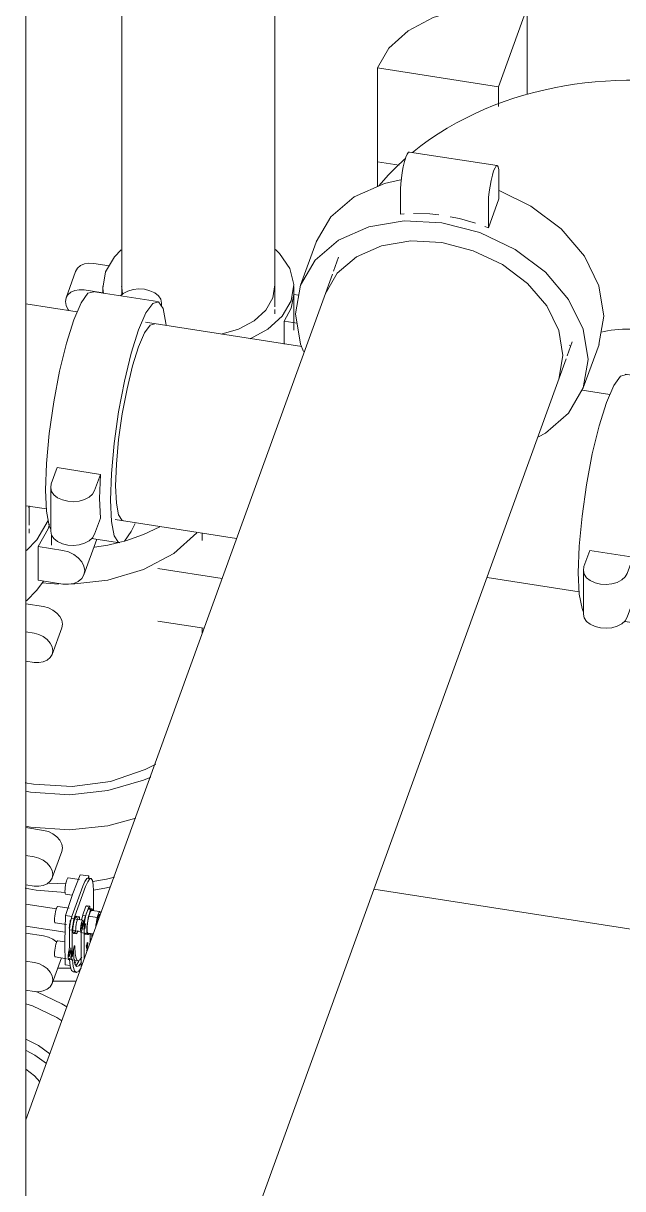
# Model space of a CAD drawing. Header units: metres. Extents: x 63 to 378, y -27 to 78.
# Drawn here: x 197.835 to 198.493, y 73.38 to 74.66 of the extents above; entities that cross this region are included whole.
import ezdxf

# ---------------------------------------------------------------- set-up
doc = ezdxf.new("R2010")
doc.units = ezdxf.units.M
for name, color, linetype, lineweight in [('A-FLOR', 7, 'Continuous', 9), ('M-EQPM', 7, 'Continuous', 18), ('P-PIPE', 7, 'Continuous', 18)]:
    doc.layers.add(name, color=color, linetype=linetype, lineweight=lineweight)

# ---------------------------------------------------------------- blocks, each defined once
blk = doc.blocks.new('Victaulic-IPS-Tee-Reducing Tee-No 20-25 - AC-V103-3D TORRE')
at = {"layer": 'P-PIPE', "color": 11, "true_color": 0xff8080}
for p, q in [((17.6665, 74.3942), (17.659, 74.3954)), ((17.9959, 74.343), (17.9394, 74.3518)), ((17.6254, 74.1789), (17.6665, 74.1725)), ((17.9394, 74.1301), (17.9621, 74.1266)), ((17.9432, 74.1086), (17.9432, 74.1297))]:
    blk.add_line(p, q, dxfattribs=at)
for points in [[(17.6422, 74.37, 0), (17.6487, 74.3852, 0), (17.6548, 74.3938, 0), (17.6601, 74.3951, 0)], [(17.6169, 74.2174, 0), (17.6177, 74.2412, 0), (17.6203, 74.2681, 0), (17.6243, 74.2964, 0), (17.6295, 74.324, 0), (17.6356, 74.3491, 0), (17.6422, 74.37, 0)], [(17.6253, 74.1789, 0), (17.6243, 74.1793, 0), (17.6203, 74.1853, 0), (17.6177, 74.1983, 0), (17.6169, 74.2174, 0)]]:
    blk.add_polyline3d(points, dxfattribs=at)
blk = doc.blocks.new('Victaulic-IPS-Rigid Coupling Style 07-W07-107 - Standard-V123-3D TORRE')
at = {"layer": 'P-PIPE', "color": 11, "true_color": 0xff8080}
for p, q in [((18.0839, 74.3542), (18.0127, 74.3653)), ((18.0886, 74.3486), (18.0886, 74.3521)), ((17.9739, 74.1719), (17.9674, 74.1541)), ((18.0213, 74.1645), (17.9739, 74.1719)), ((18.0149, 74.1467), (18.0213, 74.1645)), ((17.9668, 74.1504), (17.9668, 74.1024)), ((18.0213, 74.1165), (18.0149, 74.0987)), ((18.0117, 74.094), (18.0427, 74.0892))]:
    blk.add_line(p, q, dxfattribs=at)
for points in [[(17.9921, 74.3341, 0), (18.0001, 74.3528, 0), (18.0076, 74.3633, 0), (18.014, 74.3649, 0)], [(18.0883, 74.3493, 0), (18.0886, 74.3525, 0), (18.0876, 74.3566, 0), (18.085, 74.3604, 0), (18.081, 74.3637, 0), (18.0758, 74.3661, 0), (18.0699, 74.3676, 0), (18.0636, 74.368, 0), (18.0573, 74.3674, 0), (18.0515, 74.3657, 0), (18.0465, 74.363, 0), (18.0434, 74.3603, 0)], [(18.0935, 74.3279, 0), (18.0932, 74.3305, 0), (18.0901, 74.3464, 0), (18.0852, 74.3538, 0), (18.0788, 74.3522, 0), (18.0713, 74.3417, 0), (18.0633, 74.3231, 0)], [(17.9667, 74.1048, 0), (17.9653, 74.1081, 0), (17.9622, 74.124, 0), (17.9611, 74.1473, 0), (17.9622, 74.1765, 0), (17.9653, 74.2095, 0), (17.9702, 74.244, 0), (17.9766, 74.2778, 0), (17.9841, 74.3086, 0), (17.9921, 74.3341, 0)], [(18.0633, 74.3045, 0), (18.0698, 74.3197, 0), (18.0759, 74.3283, 0), (18.0812, 74.3296, 0)], [(18.0633, 74.3231, 0), (18.0553, 74.2975, 0), (18.0478, 74.2668, 0), (18.0414, 74.233, 0), (18.0365, 74.1984, 0), (18.0334, 74.1654, 0), (18.0323, 74.1363, 0), (18.0334, 74.1129, 0), (18.0365, 74.097, 0), (18.0414, 74.0896, 0), (18.0478, 74.0912, 0), (18.0553, 74.1017, 0), (18.0595, 74.1106, 0)], [(18.0465, 74.1135, 0), (18.0454, 74.1138, 0), (18.0414, 74.1199, 0), (18.0389, 74.1329, 0), (18.038, 74.1519, 0), (18.0389, 74.1757, 0), (18.0414, 74.2027, 0), (18.0454, 74.2309, 0), (18.0506, 74.2585, 0), (18.0567, 74.2836, 0), (18.0633, 74.3045, 0)], [(18.0213, 74.1165, 0), (18.0205, 74.1381, 0), (18.0213, 74.1645, 0)], [(17.9674, 74.1541, 0), (17.9668, 74.15, 0), (17.9678, 74.1458, 0), (17.9704, 74.142, 0), (17.9744, 74.1388, 0), (17.9796, 74.1364, 0), (17.9855, 74.1349, 0), (17.9919, 74.1345, 0), (17.9981, 74.1351, 0), (18.0039, 74.1368, 0), (18.0089, 74.1395, 0), (18.0126, 74.1428, 0), (18.0149, 74.1467, 0)], [(18.0149, 74.0987, 0), (18.0126, 74.0948, 0), (18.0089, 74.0915, 0), (18.0039, 74.0888, 0), (17.9981, 74.0871, 0), (17.9919, 74.0865, 0), (17.9855, 74.0869, 0), (17.9796, 74.0884, 0), (17.9744, 74.0908, 0), (17.9704, 74.094, 0), (17.9678, 74.0979, 0), (17.9668, 74.102, 0)]]:
    blk.add_polyline3d(points, dxfattribs=at)
blk = doc.blocks.new('Victaulic-IPS-Rigid Coupling Style 07-W07-107 - Standard-V124-3D TORRE')
at = {"layer": 'P-PIPE', "color": 11, "true_color": 0xff8080}
for p, q in [((18.6516, 74.266), (18.5975, 74.2744)), ((18.5587, 74.081), (18.5522, 74.0632)), ((18.6061, 74.0736), (18.5587, 74.081)), ((18.5997, 74.0558), (18.6061, 74.0736)), ((18.5516, 74.0595), (18.5516, 74.0115)), ((18.6061, 74.0256), (18.5997, 74.0078)), ((18.6312, 74.0226), (18.6302, 74.0229)), ((18.5974, 74.003), (18.6275, 73.9983))]:
    blk.add_line(p, q, dxfattribs=at)
for points in [[(18.6476, 74.2771, 0), (18.642, 74.2765, 0), (18.6362, 74.2747, 0), (18.6313, 74.2721, 0), (18.6282, 74.2694, 0)], [(18.5769, 74.2432, 0), (18.5849, 74.2619, 0), (18.5924, 74.2724, 0), (18.5988, 74.274, 0)], [(18.6613, 74.2589, 0), (18.6561, 74.2508, 0), (18.6481, 74.2322, 0)], [(18.6782, 74.2372, 0), (18.678, 74.2396, 0), (18.6752, 74.2544, 0)], [(18.5515, 74.0139, 0), (18.5501, 74.0172, 0), (18.547, 74.0331, 0), (18.5459, 74.0564, 0), (18.547, 74.0856, 0), (18.5501, 74.1186, 0), (18.555, 74.1531, 0), (18.5614, 74.1869, 0), (18.5689, 74.2177, 0), (18.5769, 74.2432, 0)], [(18.6481, 74.2136, 0), (18.6546, 74.2288, 0), (18.6607, 74.2374, 0), (18.666, 74.2387, 0)], [(18.6481, 74.2322, 0), (18.6401, 74.2066, 0), (18.6326, 74.1759, 0), (18.6262, 74.1421, 0), (18.6212, 74.1075, 0), (18.6182, 74.0745, 0), (18.6171, 74.0454, 0), (18.6182, 74.022, 0), (18.6212, 74.0061, 0), (18.6262, 73.9987, 0), (18.6326, 74.0003, 0), (18.6401, 74.0108, 0), (18.6443, 74.0197, 0)], [(18.6228, 74.061, 0), (18.6236, 74.0848, 0), (18.6262, 74.1118, 0), (18.6302, 74.14, 0), (18.6354, 74.1676, 0), (18.6415, 74.1927, 0), (18.6481, 74.2136, 0)], [(18.6061, 74.0256, 0), (18.6052, 74.0472, 0), (18.6061, 74.0736, 0)], [(18.5522, 74.0632, 0), (18.5516, 74.0591, 0), (18.5526, 74.0549, 0), (18.5552, 74.0511, 0), (18.5592, 74.0479, 0), (18.5644, 74.0455, 0), (18.5703, 74.044, 0), (18.5766, 74.0436, 0), (18.5829, 74.0442, 0), (18.5887, 74.0459, 0), (18.5937, 74.0486, 0), (18.5974, 74.0519, 0), (18.5997, 74.0558, 0)], [(18.5997, 74.0078, 0), (18.5974, 74.0039, 0), (18.5937, 74.0006, 0), (18.5887, 73.9979, 0), (18.5829, 73.9962, 0), (18.5766, 73.9956, 0), (18.5703, 73.996, 0), (18.5644, 73.9975, 0), (18.5592, 73.9999, 0), (18.5552, 74.0031, 0), (18.5526, 74.0069, 0), (18.5516, 74.0111, 0)]]:
    blk.add_polyline3d(points, dxfattribs=at)
blk = doc.blocks.new('Victaulic-IPS-Vic-300 MasterSeal Butterfly Valve LH - Standard-V163-3D TORRE')
at = {"layer": 'P-PIPE', "color": 11, "true_color": 0xff8080}
for p, q in [((17.9992, 73.7251), (18.0086, 73.7237)), ((17.9984, 73.7198), (17.986, 73.7217)), ((17.9903, 73.6802), (18.002, 73.7125)), ((18.0051, 73.712), (17.9933, 73.6797)), ((18.0086, 73.7237), (18.0078, 73.7217)), ((18.0109, 73.7209), (18.0078, 73.7214)), ((18.0087, 73.7206), (18.0086, 73.7237)), ((17.9832, 73.7038), (17.9905, 73.7026)), ((18.0139, 73.6854), (18.0139, 73.7075)), ((17.973, 73.6875), (17.9394, 73.6927)), ((17.9869, 73.6882), (17.9746, 73.6902)), ((18.0021, 73.6812), (18.0051, 73.6893)), ((18.0082, 73.6888), (18.0052, 73.6807)), ((18.0094, 73.6906), (18.0063, 73.6911)), ((18.012, 73.6876), (18.0089, 73.688)), ((18.01, 73.6863), (18.01, 73.6878)), ((17.983, 73.6805), (17.99, 73.6794)), ((18.002, 73.6752), (17.9897, 73.6771)), ((17.9979, 73.679), (17.9948, 73.6795)), ((18.0051, 73.6801), (18.0023, 73.6805)), ((18.0199, 73.6778), (18.0086, 73.6796)), ((18.021, 73.6846), (18.0117, 73.686)), ((17.9394, 73.6686), (17.9826, 73.6619)), ((17.9718, 73.6722), (17.9841, 73.6703)), ((17.9873, 73.6453), (17.9873, 73.6625)), ((17.9877, 73.6646), (17.9905, 73.6641)), ((17.9904, 73.662), (17.9904, 73.6448)), ((17.9914, 73.664), (18.0001, 73.6626)), ((17.9964, 73.6624), (17.9968, 73.6636)), ((17.9995, 73.6617), (18.0131, 73.6596)), ((18.0003, 73.6239), (18.0003, 73.6638)), ((18.0006, 73.6658), (18.0037, 73.6653)), ((18.0046, 73.6716), (18.0016, 73.672)), ((18.0034, 73.6696), (18.0034, 73.6324)), ((18.0078, 73.6609), (18.0131, 73.6601)), ((17.9826, 73.6515), (17.9746, 73.6527)), ((17.9919, 73.6607), (17.995, 73.6602)), ((18.0045, 73.6598), (18.0076, 73.6593)), ((18.0075, 73.6508), (18.0059, 73.6467)), ((18.0069, 73.6504), (18.0069, 73.6421)), ((18.01, 73.6509), (18.01, 73.6601)), ((18.01, 73.6548), (18.0114, 73.6546)), ((18.0121, 73.6589), (18.0119, 73.6566)), ((18.0069, 73.6419), (18.0056, 73.6421)), ((17.9718, 73.6348), (17.9841, 73.6329)), ((17.9828, 73.6261), (17.9883, 73.6253)), ((17.9863, 73.6322), (17.9894, 73.6317)), ((17.9933, 73.6311), (17.9924, 73.632)), ((17.9934, 73.6274), (17.9944, 73.6299)), ((17.9937, 73.631), (17.9968, 73.6305)), ((17.9917, 73.6184), (17.9948, 73.6179))]:
    blk.add_line(p, q, dxfattribs=at)
for points in [[(17.983, 73.6805, 0), (17.9911, 73.7044, 0), (17.9992, 73.7251, 0)], [(17.9831, 73.7038, 0), (17.9828, 73.7043, 0), (17.9826, 73.7054, 0), (17.9825, 73.707, 0), (17.9826, 73.7089, 0), (17.9828, 73.7112, 0), (17.9831, 73.7135, 0), (17.9836, 73.7158, 0), (17.9841, 73.7179, 0), (17.9846, 73.7196, 0)], [(17.9846, 73.7196, 0), (17.9852, 73.7209, 0), (17.9857, 73.7216, 0), (17.9861, 73.7217, 0)], [(18.002, 73.7125, 0), (18.0043, 73.7178, 0), (18.0064, 73.7208, 0), (18.0082, 73.7213, 0)], [(18.0139, 73.7075, 0), (18.0136, 73.7141, 0), (18.0127, 73.7187, 0), (18.0113, 73.7208, 0), (18.0095, 73.7203, 0), (18.0074, 73.7173, 0), (18.0051, 73.712, 0)], [(17.9717, 73.6722, 0), (17.9714, 73.6727, 0), (17.9711, 73.6738, 0), (17.9711, 73.6754, 0), (17.9711, 73.6774, 0), (17.9714, 73.6796, 0), (17.9717, 73.682, 0), (17.9721, 73.6842, 0), (17.9726, 73.6863, 0), (17.9732, 73.6881, 0)], [(17.9732, 73.6881, 0), (17.9737, 73.6893, 0), (17.9742, 73.69, 0), (17.9747, 73.6901, 0)], [(18.0051, 73.6893, 0), (18.0055, 73.6904, 0), (18.006, 73.691, 0), (18.0064, 73.6911, 0), (18.0067, 73.6906, 0), (18.0068, 73.6897, 0)], [(18.0067, 73.6847, 0), (18.0075, 73.6867, 0), (18.0083, 73.6878, 0), (18.009, 73.688, 0), (18.0096, 73.6872, 0)], [(18.01, 73.6878, 0), (18.0099, 73.6892, 0), (18.0097, 73.6902, 0), (18.0095, 73.6906, 0), (18.0091, 73.6905, 0), (18.0086, 73.6899, 0), (18.0082, 73.6888, 0)], [(18.0129, 73.6854, 0), (18.0126, 73.6867, 0), (18.0121, 73.6875, 0), (18.0114, 73.6874, 0), (18.0106, 73.6862, 0), (18.0098, 73.6842, 0)], [(17.9828, 73.6261, 0), (17.9824, 73.6519, 0), (17.983, 73.6805, 0)], [(17.9873, 73.6657, 0), (17.9872, 73.6668, 0), (17.9873, 73.6682, 0), (17.9874, 73.6697, 0), (17.9877, 73.6714, 0), (17.988, 73.673, 0), (17.9883, 73.6744, 0), (17.9887, 73.6756, 0)], [(17.9873, 73.6625, 0), (17.9874, 73.6653, 0), (17.9877, 73.6684, 0), (17.9882, 73.6717, 0), (17.9888, 73.6749, 0), (17.9895, 73.6778, 0), (17.9903, 73.6802, 0)], [(17.9933, 73.6629, 0), (17.9928, 73.6616, 0), (17.9922, 73.6608, 0), (17.9918, 73.6607, 0), (17.9914, 73.6613, 0), (17.9912, 73.6624, 0), (17.9911, 73.664, 0), (17.9912, 73.6661, 0), (17.9914, 73.6685, 0), (17.9918, 73.6709, 0), (17.9922, 73.6733, 0), (17.9928, 73.6755, 0), (17.9933, 73.6773, 0)], [(17.9933, 73.6797, 0), (17.9926, 73.6773, 0), (17.9919, 73.6744, 0), (17.9914, 73.6716, 0)], [(17.9933, 73.6773, 0), (17.9939, 73.6786, 0), (17.9944, 73.6794, 0), (17.9949, 73.6795, 0), (17.9953, 73.679, 0), (17.9955, 73.6778, 0)], [(17.9964, 73.6768, 0), (17.9959, 73.675, 0), (17.9953, 73.6728, 0), (17.9949, 73.6704, 0), (17.9945, 73.668, 0), (17.9943, 73.6656, 0), (17.9942, 73.6636, 0), (17.9943, 73.6619, 0), (17.9945, 73.6608, 0), (17.9949, 73.6603, 0), (17.9953, 73.6604, 0), (17.9959, 73.6611, 0), (17.9964, 73.6624, 0)], [(17.9986, 73.6757, 0), (17.9986, 73.6774, 0), (17.9983, 73.6785, 0), (17.998, 73.679, 0), (17.9975, 73.6789, 0), (17.997, 73.6782, 0), (17.9964, 73.6768, 0)], [(18.0011, 73.6737, 0), (18.0007, 73.6725, 0), (18.0003, 73.671, 0), (18, 73.6694, 0), (17.9998, 73.6678, 0), (17.9997, 73.6662, 0), (17.9996, 73.6649, 0), (17.9997, 73.6638, 0), (17.9998, 73.663, 0), (18, 73.6627, 0), (18.0003, 73.6627, 0), (18.0007, 73.6632, 0), (18.0011, 73.6641, 0)], [(18.0008, 73.6758, 0), (18.0012, 73.6778, 0), (18.0017, 73.6797, 0), (18.0021, 73.6812, 0)], [(18.0011, 73.6641, 0), (18.0014, 73.6653, 0), (18.0018, 73.6668, 0), (18.0021, 73.6684, 0), (18.0023, 73.67, 0), (18.0025, 73.6716, 0), (18.0025, 73.673, 0), (18.0025, 73.6741, 0), (18.0023, 73.6748, 0), (18.0021, 73.6752, 0), (18.0018, 73.6751, 0), (18.0014, 73.6746, 0), (18.0011, 73.6737, 0)], [(18.0058, 73.6611, 0), (18.005, 73.66, 0), (18.0044, 73.6599, 0), (18.0038, 73.6606, 0), (18.0035, 73.6623, 0), (18.0034, 73.6648, 0), (18.0035, 73.6679, 0), (18.0038, 73.6714, 0), (18.0044, 73.6751, 0), (18.005, 73.6787, 0), (18.0058, 73.682, 0), (18.0067, 73.6847, 0)], [(18.0052, 73.6807, 0), (18.0048, 73.6792, 0), (18.0043, 73.6774, 0), (18.0039, 73.6754, 0), (18.0036, 73.6733, 0), (18.0035, 73.6714, 0), (18.0034, 73.6696, 0)], [(18.0098, 73.6842, 0), (18.0089, 73.6815, 0), (18.0081, 73.6783, 0), (18.0075, 73.6746, 0), (18.0069, 73.671, 0), (18.0066, 73.6675, 0), (18.0065, 73.6643, 0), (18.0066, 73.6619, 0), (18.0069, 73.6602, 0), (18.0075, 73.6594, 0), (18.0081, 73.6595, 0), (18.0089, 73.6607, 0)], [(18.0073, 73.6716, 0), (18.0077, 73.6745, 0), (18.0083, 73.6777, 0), (18.009, 73.6806, 0), (18.0098, 73.683, 0)], [(18.0098, 73.683, 0), (18.0105, 73.6848, 0), (18.0113, 73.6858, 0), (18.0119, 73.686, 0)], [(18.0191, 73.6816, 0), (18.0183, 73.6792, 0), (18.0176, 73.6763, 0), (18.017, 73.6731, 0), (18.0165, 73.6698, 0), (18.0163, 73.6681, 0)], [(18.0171, 73.6704, 0), (18.0175, 73.6728, 0), (18.018, 73.6752, 0), (18.0185, 73.6774, 0), (18.0191, 73.6792, 0)], [(18.0216, 73.6838, 0), (18.0211, 73.6845, 0), (18.0205, 73.6844, 0), (18.0198, 73.6834, 0), (18.0191, 73.6816, 0)], [(18.0191, 73.6792, 0), (18.0196, 73.6805, 0), (18.0202, 73.6813, 0), (18.0206, 73.6814, 0)], [(17.9913, 73.6712, 0), (17.9908, 73.6679, 0), (17.9905, 73.6648, 0), (17.9904, 73.662, 0)], [(18.0011, 73.6665, 0), (18.0009, 73.6661, 0), (18.0007, 73.6658, 0), (18.0005, 73.6658, 0), (18.0004, 73.666, 0), (18.0004, 73.6663, 0), (18.0003, 73.6669, 0), (18.0004, 73.6676, 0), (18.0004, 73.6684, 0), (18.0005, 73.6692, 0), (18.0007, 73.67, 0), (18.0009, 73.6707, 0), (18.0011, 73.6713, 0)], [(18.0011, 73.6713, 0), (18.0013, 73.6718, 0), (18.0014, 73.672, 0), (18.0016, 73.672, 0), (18.0017, 73.6719, 0), (18.0018, 73.6715, 0), (18.0018, 73.6709, 0), (18.0018, 73.6702, 0), (18.0017, 73.6695, 0), (18.0016, 73.6686, 0), (18.0014, 73.6678, 0), (18.0013, 73.6671, 0), (18.0011, 73.6665, 0)], [(18.0042, 73.6708, 0), (18.004, 73.6702, 0), (18.0038, 73.6695, 0), (18.0036, 73.6687, 0), (18.0035, 73.6679, 0), (18.0034, 73.6671, 0), (18.0034, 73.6664, 0), (18.0034, 73.6659, 0), (18.0035, 73.6655, 0), (18.0036, 73.6653, 0), (18.0038, 73.6653, 0), (18.004, 73.6656, 0), (18.0042, 73.666, 0)], [(18.0042, 73.666, 0), (18.0043, 73.6666, 0), (18.0045, 73.6674, 0), (18.0047, 73.6682, 0), (18.0048, 73.669, 0), (18.0049, 73.6698, 0), (18.0049, 73.6705, 0), (18.0049, 73.671, 0), (18.0048, 73.6714, 0), (18.0047, 73.6716, 0), (18.0045, 73.6715, 0), (18.0043, 73.6713, 0), (18.0042, 73.6708, 0)], [(18.0077, 73.6609, 0), (18.0072, 73.6616, 0), (18.007, 73.6632, 0), (18.0069, 73.6654, 0), (18.007, 73.6681, 0), (18.0072, 73.6712, 0)], [(17.9717, 73.6348, 0), (17.9714, 73.6353, 0), (17.9711, 73.6364, 0), (17.9711, 73.638, 0), (17.9711, 73.6399, 0), (17.9714, 73.6422, 0), (17.9717, 73.6445, 0), (17.9721, 73.6468, 0), (17.9726, 73.6489, 0), (17.9732, 73.6506, 0)], [(17.9732, 73.6506, 0), (17.9737, 73.6519, 0), (17.9742, 73.6526, 0), (17.9747, 73.6527, 0)], [(18.0067, 73.6451, 0), (18.0065, 73.6447, 0), (18.0063, 73.6444, 0), (18.0062, 73.6444, 0), (18.0061, 73.6446, 0), (18.006, 73.645, 0), (18.006, 73.6455, 0), (18.006, 73.6462, 0), (18.0061, 73.647, 0), (18.0062, 73.6478, 0), (18.0063, 73.6486, 0), (18.0065, 73.6493, 0), (18.0067, 73.6499, 0)], [(18.0067, 73.6499, 0), (18.0069, 73.6504, 0), (18.0071, 73.6506, 0), (18.0072, 73.6507, 0), (18.0073, 73.6505, 0), (18.0074, 73.6501, 0), (18.0074, 73.6496, 0), (18.0074, 73.6489, 0), (18.0073, 73.6481, 0), (18.0072, 73.6473, 0), (18.0071, 73.6465, 0), (18.0069, 73.6457, 0), (18.0067, 73.6451, 0)], [(18.0109, 73.6539, 0), (18.0104, 73.6525, 0), (18.0098, 73.6518, 0)], [(17.9869, 73.6328, 0), (17.9866, 73.6323, 0), (17.9863, 73.6322, 0), (17.9861, 73.6325, 0), (17.9859, 73.6332, 0), (17.9859, 73.6343, 0), (17.9859, 73.6356, 0), (17.986, 73.6371, 0), (17.9862, 73.6387, 0), (17.9865, 73.6402, 0), (17.9868, 73.6417, 0)], [(17.9873, 73.6409, 0), (17.9871, 73.6403, 0), (17.987, 73.6395, 0), (17.9868, 73.6387, 0), (17.9867, 73.6379, 0), (17.9866, 73.6371, 0), (17.9866, 73.6365, 0), (17.9866, 73.6359, 0), (17.9867, 73.6355, 0), (17.9868, 73.6354, 0), (17.987, 73.6354, 0), (17.9871, 73.6356, 0), (17.9873, 73.6361, 0)], [(17.9868, 73.6417, 0), (17.987, 73.6424, 0), (17.9871, 73.6432, 0), (17.9872, 73.644, 0), (17.9873, 73.6447, 0)], [(17.9873, 73.6361, 0), (17.9875, 73.6367, 0), (17.9877, 73.6374, 0), (17.9878, 73.6382, 0), (17.988, 73.639, 0), (17.988, 73.6398, 0), (17.9881, 73.6405, 0), (17.988, 73.6411, 0), (17.988, 73.6414, 0), (17.9878, 73.6416, 0), (17.9877, 73.6416, 0), (17.9875, 73.6413, 0), (17.9873, 73.6409, 0)], [(17.989, 73.6448, 0), (17.9889, 73.644, 0), (17.9888, 73.6432, 0), (17.9888, 73.6425, 0)], [(17.9888, 73.6425, 0), (17.9892, 73.6337, 0), (17.9894, 73.6317, 0)], [(17.9899, 73.6412, 0), (17.9896, 73.6398, 0), (17.9893, 73.6382, 0), (17.9891, 73.6366, 0), (17.989, 73.6351, 0), (17.9889, 73.6338, 0), (17.989, 73.6328, 0), (17.9892, 73.6321, 0), (17.9894, 73.6317, 0), (17.9897, 73.6318, 0), (17.99, 73.6323, 0)], [(17.9904, 73.6356, 0), (17.9902, 73.6352, 0), (17.99, 73.6349, 0), (17.9899, 73.6349, 0), (17.9898, 73.635, 0), (17.9897, 73.6354, 0), (17.9897, 73.636, 0), (17.9897, 73.6367, 0), (17.9898, 73.6374, 0), (17.9899, 73.6383, 0), (17.99, 73.6391, 0), (17.9902, 73.6398, 0), (17.9904, 73.6404, 0)], [(17.9904, 73.6448, 0), (17.9904, 73.6442, 0), (17.9903, 73.6435, 0), (17.9902, 73.6427, 0), (17.9901, 73.6419, 0), (17.9899, 73.6412, 0)], [(17.9908, 73.637, 0), (17.9906, 73.6388, 0), (17.9903, 73.6447, 0)], [(17.9904, 73.6404, 0), (17.9906, 73.6408, 0), (17.9908, 73.6411, 0), (17.9909, 73.6411, 0), (17.991, 73.641, 0), (17.9911, 73.6406, 0), (17.9911, 73.64, 0), (17.9911, 73.6393, 0), (17.991, 73.6386, 0), (17.9909, 73.6377, 0), (17.9908, 73.6369, 0), (17.9906, 73.6362, 0), (17.9904, 73.6356, 0)], [(17.9919, 73.642, 0), (17.9919, 73.6427, 0), (17.992, 73.6435, 0), (17.9921, 73.6443, 0), (17.9922, 73.6451, 0), (17.9924, 73.6459, 0), (17.9926, 73.6465, 0), (17.9928, 73.6469, 0), (17.993, 73.6472, 0), (17.9931, 73.6472, 0), (17.9932, 73.647, 0), (17.9933, 73.6466, 0), (17.9933, 73.6461, 0)], [(18.0006, 73.6289, 0), (17.9977, 73.625, 0), (17.9953, 73.6244, 0), (17.9934, 73.6272, 0), (17.9923, 73.6332, 0), (17.9919, 73.642, 0)], [(17.9933, 73.6461, 0), (17.9937, 73.6384, 0), (17.9947, 73.6331, 0), (17.9963, 73.6306, 0), (17.9985, 73.6312, 0), (18.0009, 73.6346, 0)], [(17.9872, 73.6331, 0), (17.9871, 73.633, 0), (17.9869, 73.6328, 0)], [(17.9875, 73.6323, 0), (17.9874, 73.6327, 0), (17.9873, 73.633, 0), (17.9872, 73.6331, 0)], [(17.9933, 73.6188, 0), (17.9919, 73.6184, 0), (17.9898, 73.6201, 0), (17.9883, 73.6248, 0), (17.9875, 73.6323, 0)], [(17.99, 73.6323, 0), (17.9902, 73.6325, 0), (17.9903, 73.6326, 0)], [(17.9903, 73.6326, 0), (17.9904, 73.6325, 0), (17.9905, 73.6323, 0), (17.9906, 73.6318, 0)], [(17.9906, 73.6318, 0), (17.9914, 73.6243, 0), (17.9929, 73.6196, 0), (17.995, 73.6179, 0), (17.9976, 73.6194, 0), (18.0001, 73.623, 0)], [(17.9947, 73.6255, 0), (17.9975, 73.6294, 0), (17.9978, 73.6301, 0)]]:
    blk.add_polyline3d(points, dxfattribs=at)
blk = doc.blocks.new('Victaulic-IPS-Reducer No 50-51 - AC-V176-3D TORRE')
at = {"layer": 'P-PIPE', "color": 11, "true_color": 0xff8080}
blk.add_line((18.213, 74.3405), (18.213, 74.3454), dxfattribs=at)
blk = doc.blocks.new('Victaulic-IPS-Rigid Coupling Style 07-W07-107 - Standard-V177-3D TORRE')
at = {"layer": 'P-PIPE', "color": 11, "true_color": 0xff8080}
for p, q in [((18.0141, 74.396), (18.0309, 74.3934)), ((17.9942, 74.3872), (17.9837, 74.3581)), ((18.0241, 74.3637), (18.0036, 74.3669)), ((18.0241, 74.3708), (18.0241, 74.3633)), ((18.2337, 74.3228), (18.2337, 74.3708)), ((18.2336, 74.3619), (18.2392, 74.361)), ((18.2374, 74.3305), (18.2231, 74.3328)), ((18.2231, 74.3328), (18.2231, 74.3075))]:
    blk.add_line(p, q, dxfattribs=at)
for points in [[(18.0441, 74.4111, 0), (18.0367, 74.4034, 0), (18.0269, 74.3866, 0), (18.0242, 74.3688, 0), (18.0248, 74.363, 0)], [(18.1858, 74.3132, 0), (18.2051, 74.3237, 0), (18.2211, 74.3382, 0), (18.2308, 74.3549, 0), (18.2336, 74.3728, 0), (18.2293, 74.3904, 0), (18.2181, 74.4068, 0), (18.2136, 74.4112, 0)], [(17.9942, 74.3872, 0), (17.9942, 74.3873, 0), (17.9963, 74.3908, 0), (17.9996, 74.3936, 0), (18.0038, 74.3955, 0), (18.0088, 74.3963, 0), (18.0141, 74.396, 0)], [(18.0036, 74.3669, 0), (17.9982, 74.3672, 0), (17.9933, 74.3663, 0), (17.989, 74.3645, 0), (17.9857, 74.3617, 0), (17.9837, 74.3581, 0), (17.983, 74.3541, 0), (17.9837, 74.3498, 0), (17.9857, 74.3457, 0), (17.9868, 74.3442, 0)], [(18.0456, 74.3628, 0), (18.0448, 74.3692, 0), (18.0447, 74.3708, 0)], [(18.213, 74.3724, 0), (18.2107, 74.3581, 0), (18.2029, 74.3446, 0), (18.1901, 74.333, 0), (18.173, 74.3239, 0), (18.154, 74.3182, 0)], [(18.2336, 74.3619, 0), (18.2308, 74.3469, 0), (18.2231, 74.3328, 0)]]:
    blk.add_polyline3d(points, dxfattribs=at)
blk = doc.blocks.new('Victaulic-IPS-Rigid Coupling Style 07-W07-107 - Standard-V183-3D TORRE')
at = {"layer": 'P-PIPE', "color": 11, "true_color": 0xff8080}
for p, q in [((17.9394, 73.7768), (17.959, 73.7738)), ((17.9683, 73.7215), (17.9789, 73.7506)), ((17.9485, 73.7447), (17.9394, 73.7461)), ((17.9394, 73.7141), (17.9485, 73.7127))]:
    blk.add_line(p, q, dxfattribs=at)
for points in [[(17.959, 73.7738, 0), (17.9643, 73.7724, 0), (17.9693, 73.7701, 0), (17.9736, 73.7668, 0), (17.9768, 73.763, 0), (17.9789, 73.7588, 0), (17.9796, 73.7546, 0), (17.9789, 73.7506, 0)], [(17.9485, 73.7127, 0), (17.9538, 73.7124, 0), (17.9587, 73.7132, 0), (17.963, 73.7151, 0), (17.9663, 73.7179, 0), (17.9683, 73.7214, 0), (17.969, 73.7255, 0), (17.9683, 73.7297, 0), (17.9663, 73.7339, 0), (17.963, 73.7377, 0), (17.9587, 73.7409, 0), (17.9538, 73.7433, 0), (17.9485, 73.7447, 0)]]:
    blk.add_polyline3d(points, dxfattribs=at)
blk = doc.blocks.new('Victaulic-IPS-Reducer No 50-51 - AC-2757353-3D TORRE')
at = {"layer": 'P-PIPE', "color": 11, "true_color": 0xff8080}
blk.add_line((17.9432, 74.0998), (17.9432, 74.1048), dxfattribs=at)
blk = doc.blocks.new('Victaulic-IPS-Rigid Coupling Style 07-W07-107 - Standard-V184-3D TORRE')
at = {"layer": 'P-PIPE', "color": 11, "true_color": 0xff8080}
for p, q in [((17.6642, 74.1592), (17.6495, 74.1187)), ((17.943, 74.1298), (17.9428, 74.1279)), ((17.9678, 74.0869), (17.9678, 74.0979)), ((17.9803, 74.081), (17.9531, 74.0852)), ((17.9531, 74.0852), (17.9531, 74.0483)), ((18.0033, 74.0542), (18.0174, 74.0933)), ((17.9531, 74.0483), (17.9803, 74.0441))]:
    blk.add_line(p, q, dxfattribs=at)
for points in [[(17.6642, 74.1592, 0), (17.6642, 74.1592, 0), (17.6665, 74.1632, 0)], [(17.6663, 74.1292, 0), (17.6605, 74.1282, 0), (17.6556, 74.126, 0), (17.6519, 74.1228, 0), (17.6495, 74.1187, 0), (17.6487, 74.1141, 0), (17.6495, 74.1092, 0), (17.6519, 74.1044, 0), (17.6556, 74.1, 0), (17.6605, 74.0963, 0), (17.6663, 74.0936, 0)], [(17.9403, 74.0811, 0), (17.9517, 74.0926, 0), (17.9642, 74.114, 0)], [(17.9656, 74.1094, 0), (17.9642, 74.1048, 0), (17.9531, 74.0852, 0)], [(17.9803, 74.0441, 0), (17.9865, 74.0438, 0), (17.9922, 74.0447, 0), (17.9971, 74.0469, 0), (18.0009, 74.0501, 0), (18.0033, 74.0542, 0), (18.0041, 74.0589, 0), (18.0033, 74.0637, 0), (18.0009, 74.0686, 0), (17.9971, 74.073, 0), (17.9922, 74.0767, 0), (17.9865, 74.0794, 0), (17.9803, 74.081, 0)], [(17.9588, 74.0474, 0), (17.9517, 74.0374, 0), (17.9403, 74.0258, 0)]]:
    blk.add_polyline3d(points, dxfattribs=at)
blk = doc.blocks.new('Victaulic-IPS-Rigid Coupling Style 07-W07-107 - Standard-V185-3D TORRE')
at = {"layer": 'P-PIPE', "color": 11, "true_color": 0xff8080}
for p, q in [((17.9394, 74.0223), (17.959, 74.0193)), ((17.9683, 73.9669), (17.9789, 73.9961)), ((17.9485, 73.9901), (17.9394, 73.9915)), ((17.9394, 73.9595), (17.9485, 73.9581))]:
    blk.add_line(p, q, dxfattribs=at)
for points in [[(17.959, 74.0193, 0), (17.9643, 74.0179, 0), (17.9693, 74.0155, 0), (17.9736, 74.0123, 0), (17.9768, 74.0085, 0), (17.9789, 74.0043, 0), (17.9796, 74.0001, 0), (17.9789, 73.996, 0)], [(17.9485, 73.9581, 0), (17.9538, 73.9579, 0), (17.9587, 73.9587, 0), (17.963, 73.9606, 0), (17.9663, 73.9634, 0), (17.9683, 73.9669, 0), (17.969, 73.9709, 0), (17.9683, 73.9752, 0), (17.9663, 73.9794, 0), (17.963, 73.9832, 0), (17.9587, 73.9864, 0), (17.9538, 73.9888, 0), (17.9485, 73.9901, 0)]]:
    blk.add_polyline3d(points, dxfattribs=at)
blk = doc.blocks.new('Pump-Vertical_Inline-Taco-KV_D_Models - 4007D NEMA at 20 HP 3500 RPM TEFC-V191-3D TORRE')
at = {"layer": 'M-EQPM', "color": 11, "true_color": 0xff8080}
for p, q in [((18.1332, 74.0919), (18.1332, 74.1002)), ((18.0846, 74.0612), (18.1549, 74.0503)), ((17.9569, 74.0454), (17.9754, 74.0441)), ((18.0846, 74.0034), (18.1351, 73.9956)), ((18.1332, 73.9904), (18.1332, 73.9959)), ((17.9389, 73.8261), (17.9478, 73.8245)), ((17.9392, 73.8167), (17.9446, 73.8158)), ((17.9446, 73.7773), (17.9392, 73.7782)), ((17.9835, 73.7152), (17.9649, 73.716)), ((17.9651, 73.716), (17.9836, 73.7152)), ((17.9509, 73.7081), (17.9388, 73.7103)), ((17.9826, 73.7056), (17.9509, 73.7081))]:
    blk.add_line(p, q, dxfattribs=at)
for points in [[(17.9899, 74.0441, 0), (18.0296, 74.0485, 0), (18.0688, 74.06, 0), (18.102, 74.0778, 0), (18.1272, 74.1005, 0)], [(18.0493, 74.0917, 0), (18.0688, 74.0984, 0), (18.0867, 74.1068, 0)], [(18.0148, 74.0845, 0), (18.0296, 74.0869, 0), (18.0401, 74.0892, 0)], [(17.9478, 73.8245, 0), (17.9905, 73.822, 0), (18.0325, 73.8274, 0), (18.0705, 73.8404, 0), (18.0822, 73.8465, 0)], [(17.9446, 73.8158, 0), (17.9873, 73.8129, 0), (18.0296, 73.8174, 0), (18.0688, 73.8289, 0), (18.0766, 73.8322, 0)], [(18.0601, 73.7871, 0), (18.0296, 73.7789, 0), (17.9873, 73.7744, 0), (17.9446, 73.7773, 0)], [(18.0367, 73.7225, 0), (18.028, 73.7203, 0), (18.013, 73.7175, 0)], [(18.0131, 73.7175, 0), (18.028, 73.7203, 0), (18.0367, 73.7225, 0)], [(18.0326, 73.7118, 0), (18.028, 73.7107, 0), (18.0141, 73.7081, 0)], [(17.9746, 73.6225, 0), (17.9878, 73.6225, 0), (17.989, 73.6225, 0)], [(17.9501, 73.597, 0), (17.9523, 73.5962, 0), (17.9791, 73.5834, 0), (17.9846, 73.58, 0)], [(17.9697, 73.6083, 0), (17.9878, 73.6081, 0), (17.9949, 73.6083, 0)], [(17.9791, 73.5648, 0), (17.9736, 73.5683, 0), (17.9468, 73.5811, 0), (17.9396, 73.5835, 0)]]:
    blk.add_polyline3d(points, dxfattribs=at)
blk = doc.blocks.new('C_S_L_Antivibratorio 2- Flanged - 4_-V192-3D TORRE')
at = {"layer": 'P-PIPE', "color": 11, "true_color": 0xff8080}
for points in [[(17.9396, 73.5445, 0), (17.9533, 73.5375, 0), (17.966, 73.5285, 0)], [(17.9622, 73.518, 0), (17.9495, 73.527, 0), (17.9397, 73.5322, 0)], [(17.9549, 73.4978, 0), (17.949, 73.5042, 0), (17.9396, 73.5115, 0)]]:
    blk.add_polyline3d(points, dxfattribs=at)
blk = doc.blocks.new('Victaulic-IPS-Rigid Coupling Style 07-W07-107 - Standard-V194-3D TORRE')
at = {"layer": 'P-PIPE', "color": 11, "true_color": 0xff8080}
for p, q in [((17.9394, 73.6611), (17.959, 73.658)), ((17.9485, 73.6289), (17.9394, 73.6303)), ((17.9683, 73.6057), (17.9786, 73.6339)), ((17.9394, 73.5983), (17.9485, 73.5969))]:
    blk.add_line(p, q, dxfattribs=at)
for points in [[(17.959, 73.658, 0), (17.9643, 73.6567, 0), (17.9693, 73.6543, 0), (17.9734, 73.6512, 0)], [(17.9485, 73.5969, 0), (17.9538, 73.5966, 0), (17.9587, 73.5975, 0), (17.963, 73.5993, 0), (17.9663, 73.6021, 0), (17.9683, 73.6057, 0), (17.969, 73.6097, 0), (17.9683, 73.614, 0), (17.9663, 73.6181, 0), (17.963, 73.622, 0), (17.9587, 73.6252, 0), (17.9538, 73.6275, 0), (17.9485, 73.6289, 0)]]:
    blk.add_polyline3d(points, dxfattribs=at)
blk = doc.blocks.new('Victaulic-IPS-Elbow No 10-13 - AC-V209-3D TORRE')
at = {"layer": 'P-PIPE', "color": 1, "lineweight": 9, "true_color": 0xff0000}
for p, q in [((18.4583, 74.5899), (18.4899, 74.6769)), ((18.4899, 74.5815), (18.4899, 74.6769)), ((18.3255, 74.6106), (18.4583, 74.5899)), ((18.3255, 74.6106), (18.3255, 74.5074)), ((18.4583, 74.5682), (18.4583, 74.5899)), ((18.3255, 74.5074), (18.3493, 74.5037)), ((18.3255, 74.4804), (18.3255, 74.5074)), ((18.3493, 74.5037), (18.3255, 74.5074))]:
    blk.add_line(p, q, dxfattribs=at)
at = {"layer": 'P-PIPE', "color": 1, "true_color": 0xff0000}
for p, q in [((18.2827, 74.4029), (18.2772, 74.3876)), ((18.5339, 74.2946), (18.5394, 74.3099)), ((18.5364, 74.306), (18.5368, 74.3063))]:
    blk.add_line(p, q, dxfattribs=at)
at = {"layer": 'P-PIPE', "color": 1, "lineweight": 9, "true_color": 0xff0000}
blk.add_polyline3d([(18.4899, 74.6769, 0), (18.4544, 74.6793, 0), (18.4192, 74.6756, 0), (18.3867, 74.666, 0), (18.3591, 74.6513, 0), (18.3382, 74.6324, 0), (18.3255, 74.6106, 0)], dxfattribs=at)
at = {"layer": 'P-PIPE', "color": 1, "true_color": 0xff0000}
for points in [[(18.364, 74.5177, 0), (18.3731, 74.525, 0), (18.3826, 74.5319, 0), (18.3923, 74.5383, 0), (18.4021, 74.5445, 0), (18.4122, 74.5502, 0), (18.4224, 74.5556, 0), (18.4327, 74.5606, 0), (18.4432, 74.5653, 0), (18.4538, 74.5696, 0), (18.4645, 74.5736, 0), (18.4753, 74.5773, 0), (18.4862, 74.5806, 0), (18.4972, 74.5836, 0), (18.5083, 74.5863, 0), (18.5195, 74.5887, 0), (18.5307, 74.5908, 0), (18.542, 74.5926, 0), (18.5533, 74.5941, 0), (18.5647, 74.5953, 0), (18.576, 74.5962, 0), (18.5874, 74.5968, 0), (18.5989, 74.597, 0), (18.6103, 74.597, 0), (18.6217, 74.5967, 0), (18.6331, 74.5961, 0), (18.6445, 74.5952, 0), (18.6523, 74.5943, 0)], [(18.3269, 74.481, 0), (18.3295, 74.4842, 0), (18.3376, 74.4932, 0), (18.3461, 74.5018, 0), (18.3548, 74.5099, 0), (18.3564, 74.5112, 0)], [(18.5711, 74.3206, 0), (18.5743, 74.3213, 0), (18.5782, 74.322, 0), (18.5822, 74.3226, 0), (18.5863, 74.3231, 0), (18.5905, 74.3235, 0), (18.5947, 74.3238, 0), (18.599, 74.3239, 0), (18.6032, 74.324, 0), (18.6075, 74.324, 0), (18.61, 74.3239, 0)]]:
    blk.add_polyline3d(points, dxfattribs=at)
blk = doc.blocks.new('Victaulic-IPS-Rigid Coupling Style 07-W07-107 - Standard-V210-3D TORRE')
at = {"layer": 'P-PIPE', "color": 1, "true_color": 0xff0000}
for p, q in [((18.457, 74.5034), (18.3606, 74.5183)), ((18.4589, 74.4669), (18.4589, 74.4946)), ((18.351, 74.4501), (18.351, 74.4779)), ((18.4474, 74.4352), (18.4589, 74.4669)), ((18.4474, 74.4629), (18.4474, 74.4352)), ((18.351, 74.4501), (18.3549, 74.4504)), ((18.4435, 74.4367), (18.4474, 74.4352)), ((18.2584, 74.4195), (18.2411, 74.372)), ((18.3024, 74.4033), (18.3299, 74.4154)), ((18.3299, 74.4154), (18.362, 74.4207)), ((18.362, 74.4207), (18.3963, 74.4189)), ((18.3963, 74.4189), (18.4307, 74.41)), ((18.4307, 74.41), (18.4627, 74.3947)), ((18.4627, 74.3947), (18.4903, 74.3741)), ((18.4903, 74.3741), (18.5114, 74.3494)), ((18.5114, 74.3494), (18.5246, 74.3225)), ((18.5742, 74.3383), (18.5687, 74.3069)), ((18.5246, 74.3225), (18.5292, 74.295)), ((18.5515, 74.2594), (18.5688, 74.307)), ((18.5292, 74.295), (18.5246, 74.269))]:
    blk.add_line(p, q, dxfattribs=at)
for points in [[(18.351, 74.4779, 0), (18.3512, 74.4833, 0), (18.3518, 74.4894, 0), (18.3527, 74.4958, 0), (18.3539, 74.5021, 0), (18.3553, 74.5078, 0), (18.3568, 74.5125, 0), (18.3583, 74.516, 0), (18.3596, 74.518, 0), (18.3608, 74.5183, 0)], [(18.4589, 74.4946, 0), (18.4587, 74.4989, 0), (18.4581, 74.5019, 0), (18.4572, 74.5033, 0), (18.456, 74.503, 0), (18.4546, 74.501, 0), (18.4531, 74.4976, 0), (18.4517, 74.4928, 0), (18.4503, 74.4871, 0), (18.4491, 74.4808, 0), (18.4482, 74.4744, 0), (18.4476, 74.4683, 0), (18.4474, 74.4629, 0)], [(18.2584, 74.4197, 0), (18.2745, 74.4473, 0), (18.3, 74.4692, 0), (18.3333, 74.4838, 0), (18.351, 74.4879, 0)], [(18.459, 74.4759, 0), (18.4939, 74.4589, 0), (18.5272, 74.4339, 0), (18.5527, 74.404, 0), (18.5687, 74.3715, 0), (18.5742, 74.3383, 0)], [(18.557, 74.2907, 0), (18.5515, 74.3239, 0), (18.5354, 74.3565, 0), (18.5099, 74.3863, 0), (18.4766, 74.4113, 0), (18.4379, 74.4298, 0), (18.3963, 74.4405, 0), (18.3548, 74.4427, 0), (18.316, 74.4362, 0), (18.2827, 74.4216, 0), (18.2572, 74.3997, 0), (18.2412, 74.3721, 0), (18.2357, 74.3407, 0)], [(18.3651, 74.4509, 0), (18.3829, 74.4503, 0), (18.3929, 74.4493, 0)], [(18.4055, 74.4473, 0), (18.4155, 74.4452, 0), (18.4333, 74.4403, 0)], [(18.268, 74.3623, 0), (18.2813, 74.3852, 0), (18.3024, 74.4033, 0)], [(18.2357, 74.3407, 0), (18.2412, 74.3075, 0), (18.2442, 74.2993, 0)], [(18.5025, 74.2056, 0), (18.5099, 74.2098, 0), (18.5354, 74.2317, 0), (18.5515, 74.2593, 0), (18.557, 74.2907, 0)]]:
    blk.add_polyline3d(points, dxfattribs=at)

msp = doc.modelspace()

# ---------------------------------------------------------------- linework, layer by layer
at = {"layer": 'A-FLOR'}
msp.add_line((198.5748, 73.6542), (198.22, 73.7093), dxfattribs=at)
at = {"layer": 'P-PIPE', "color": 1, "true_color": 0xff0000}
for p, q in [((197.8378, 72.8555), (197.8378, 75.4729)), ((198.1743, 74.3844), (197.8378, 73.456)), ((197.9154, 72.869), (198.431, 74.2913))]:
    msp.add_line(p, q, dxfattribs=at)
at = {"layer": 'P-PIPE', "color": 11, "true_color": 0xff8080}
for p, q in [((197.9431, 74.7749), (197.9431, 74.3614)), ((198.1113, 74.3482), (198.1113, 74.7751)), ((198.1409, 74.3047), (197.9693, 74.3314)), ((198.479, 74.2521), (198.4484, 74.2569)), ((197.9357, 74.1149), (198.0691, 74.0941)), ((198.3441, 74.0514), (198.4452, 74.0357))]:
    msp.add_line(p, q, dxfattribs=at)

# ---------------------------------------------------------------- block references
at = {"layer": 'M-EQPM', "color": 11, "true_color": 0xff8080}
msp.add_blockref('Pump-Vertical_Inline-Taco-KV_D_Models - 4007D NEMA at 20 HP 3500 RPM TEFC-V191-3D TORRE', (179.8983, 0), dxfattribs=at)
at = {"layer": 'P-PIPE', "color": 1, "true_color": 0xff0000}
for name in ['Victaulic-IPS-Elbow No 10-13 - AC-V209-3D TORRE', 'Victaulic-IPS-Rigid Coupling Style 07-W07-107 - Standard-V210-3D TORRE']:
    msp.add_blockref(name, (179.8983, 0), dxfattribs=at)
at = {"layer": 'P-PIPE', "color": 11, "true_color": 0xff8080}
for name in ['Victaulic-IPS-Rigid Coupling Style 07-W07-107 - Standard-V177-3D TORRE', 'Victaulic-IPS-Tee-Reducing Tee-No 20-25 - AC-V103-3D TORRE', 'Victaulic-IPS-Rigid Coupling Style 07-W07-107 - Standard-V123-3D TORRE', 'Victaulic-IPS-Reducer No 50-51 - AC-V176-3D TORRE', 'Victaulic-IPS-Rigid Coupling Style 07-W07-107 - Standard-V124-3D TORRE', 'Victaulic-IPS-Rigid Coupling Style 07-W07-107 - Standard-V184-3D TORRE', 'Victaulic-IPS-Reducer No 50-51 - AC-2757353-3D TORRE', 'Victaulic-IPS-Rigid Coupling Style 07-W07-107 - Standard-V185-3D TORRE', 'Victaulic-IPS-Rigid Coupling Style 07-W07-107 - Standard-V183-3D TORRE', 'Victaulic-IPS-Vic-300 MasterSeal Butterfly Valve LH - Standard-V163-3D TORRE', 'Victaulic-IPS-Rigid Coupling Style 07-W07-107 - Standard-V194-3D TORRE', 'C_S_L_Antivibratorio 2- Flanged - 4_-V192-3D TORRE']:
    msp.add_blockref(name, (179.8983, 0), dxfattribs=at)

doc.saveas('drawing.dxf')
